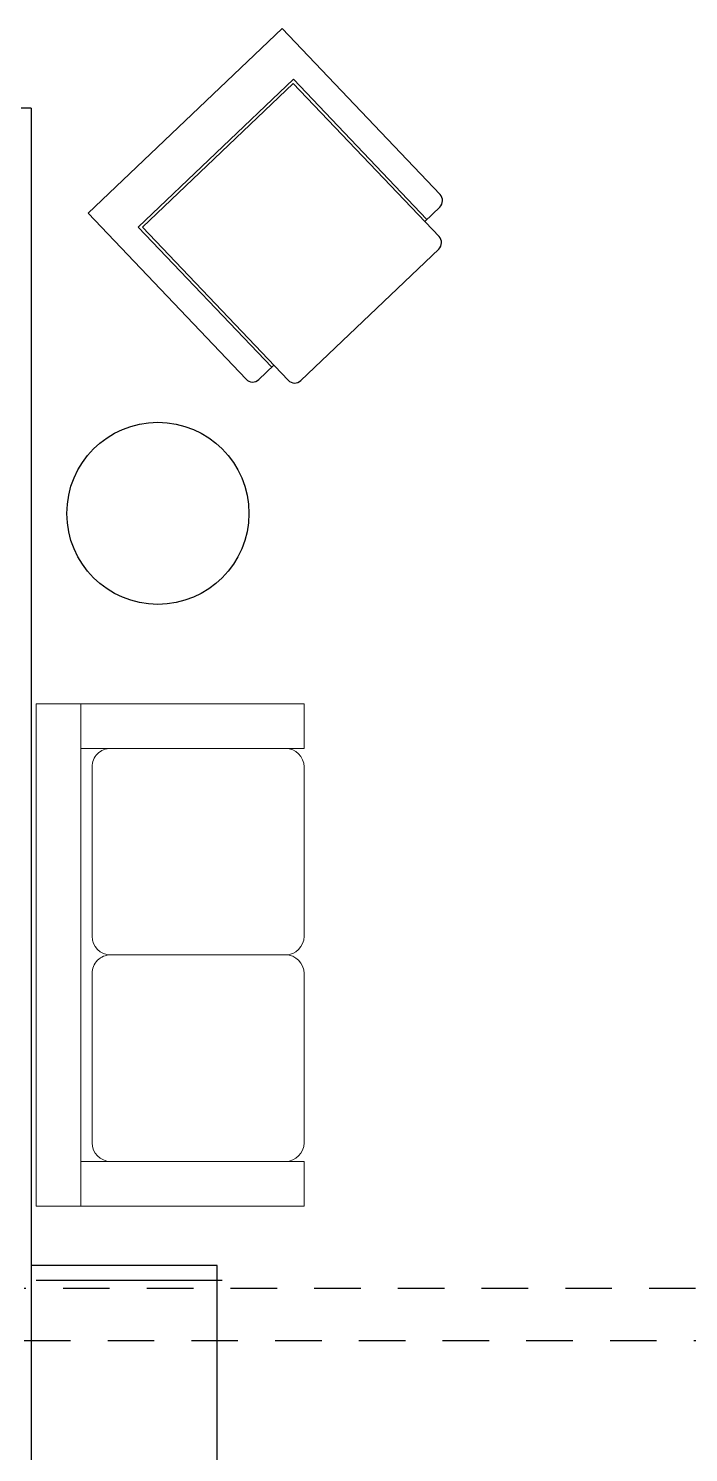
# Model space of a CAD drawing. Header units: millimetres. Extents: x 188.6 to 263.2, y 40.1 to 120.1.
# Drawn here: x 236.949 to 238.723, y 87.812 to 91.639 of the extents above; entities that cross this region are included whole.
import ezdxf

# ---------------------------------------------------------------- set-up
doc = ezdxf.new("R2010")
doc.units = ezdxf.units.MM
doc.linetypes.add('HIDDEN2', pattern=[0.1875, 0.125, -0.0625])
doc.layers.add('_XREF_APTOS 605 E 606_R01$0$L-MC-LAYOUT', color=8, linetype='Continuous', lineweight=5)
for name, color, linetype in [('ARQ', 8, 'Continuous'), ('ARQ-BASE', 8, 'Continuous'), ('ESTR-VIGAS', 11, 'HIDDEN2'), ('ESTRUTURA', 7, 'Continuous')]:
    doc.layers.add(name, color=color, linetype=linetype)

# ---------------------------------------------------------------- blocks, each defined once
blk = doc.blocks.new('COBERTURA_29-09-2016')
at = {"layer": 'ESTR-VIGAS'}
for points in [[(33.64, 1.875), (30.26, 1.875)], [(30.26, 1.735), (33.57, 1.735)]]:
    blk.add_lwpolyline(points, dxfattribs=at)
blk = doc.blocks.new('_XREF_APTOS 605 E 606_R01$0$XREF-MC1101-TE-LAYO$0$P90x70')
blk.add_lwpolyline([(8.8158, 5.695), (8.8858, 5.695, 0.414214), (8.9158, 5.725), (8.9158, 6.495), (8.0158, 6.495), (8.0158, 5.725, 0.414214), (8.0458, 5.695), (8.1158, 5.695)], format="xyb")
blk.add_lwpolyline([(8.8258, 5.695), (8.8258, 6.345), (8.1058, 6.345), (8.1058, 5.695)])
blk.add_lwpolyline([(8.7858, 5.595, 0.414214), (8.8158, 5.625), (8.8158, 6.335), (8.1158, 6.335), (8.1158, 5.625, 0.414214), (8.1458, 5.595)], format="xyb", close=True)
blk = doc.blocks.new('_XREF_APTOS 605 E 606_R01$0$SOFÁ 2')
at = {"layer": '_XREF_APTOS 605 E 606_R01$0$L-MC-LAYOUT'}
for p, q in [((146.1395, 20.9031), (146.1395, 21.6231)), ((146.1395, 21.6231), (146.2595, 21.6231)), ((146.1395, 20.9031), (146.1395, 21.6231)), ((146.2595, 21.6231), (146.1395, 21.6231)), ((146.2595, 21.0231), (146.2595, 21.6231)), ((146.3095, 21.6231), (146.7645, 21.6231)), ((146.8645, 21.6231), (147.3195, 21.6231)), ((147.3695, 21.6231), (147.4895, 21.6231)), ((147.3695, 21.0231), (147.3695, 21.6231)), ((147.4895, 20.9031), (147.4895, 21.6231)), ((146.8145, 21.1031), (146.8145, 21.5731)), ((146.3095, 21.0531), (146.7645, 21.0531)), ((146.8645, 21.0531), (147.3195, 21.0531)), ((146.1395, 21.0231), (147.4895, 21.0231)), ((146.1395, 21.0231), (146.2595, 21.0231)), ((147.4895, 21.0231), (147.3695, 21.0231)), ((146.1395, 20.9031), (147.4895, 20.9031))]:
    blk.add_line(p, q, dxfattribs=at)
for centre, start, end in [((146.3095, 21.5731), 90, 180), ((146.7645, 21.5731), 0, 90), ((146.8645, 21.5731), 90, 180), ((147.3195, 21.5731), 0, 90), ((146.3095, 21.1031), 180, 270), ((146.7645, 21.1031), 270, 0), ((146.8645, 21.1031), 180, 270), ((147.3195, 21.1031), 270, 0)]:
    blk.add_arc(centre, 0.05, start, end, dxfattribs=at)
blk = doc.blocks.new('A$C0BE265FA')
at = {"layer": 'ARQ-BASE'}
for p, q in [((25.635, 3.53), (24.7199, 3.53)), ((25.635, 3.53), (25.635, 2.2101)), ((25.635, 2.2101), (25.635, -1.4999)), ((26.135, -0.9499, 0.0002), (26.135, 0.4201, 0.0002)), ((26.1485, 0.38, 0.0002), (25.6485, 0.38, 0.0002))]:
    blk.add_line(p, q, dxfattribs=at)
blk.add_lwpolyline([(27.5015, -1.5001), (27.5015, -0.9499), (26.135, -0.9499), (26.135, 0.4201), (25.635, 0.4201), (25.635, -1.4999)], close=True, dxfattribs=at)
blk.add_circle((25.9754, 2.4415, 0.0002), 0.2447, dxfattribs=at)
at = {"layer": 'ARQ-BASE', "linetype": 'ByBlock', "extrusion": (0, 0, -1), "xscale": -0.7999703714519822, "yscale": 0.7999703714519822, "zscale": -0.7999703714519822, "rotation": 316.3879372156745}
blk.add_blockref('_XREF_APTOS 605 E 606_R01$0$XREF-MC1101-TE-LAYO$0$P90x70', (-24.7289, -4.9371, -0.0002), dxfattribs=at)
at = {"layer": 'ARQ-BASE', "rotation": 270}
blk.add_blockref('_XREF_APTOS 605 E 606_R01$0$SOFÁ 2', (4.7453, 148.0695, 0.0002), dxfattribs=at)

msp = doc.modelspace()

# ---------------------------------------------------------------- block references
at = {"layer": 'ESTRUTURA'}
msp.add_blockref('COBERTURA_29-09-2016', (206.677, 86.3784), dxfattribs=at)

# ---------------------------------------------------------------- next in the draw order: block references
at = {"layer": 'ARQ'}
msp.add_blockref('A$C0BE265FA', (211.3213, 87.8947), dxfattribs=at)

doc.saveas('drawing.dxf')
